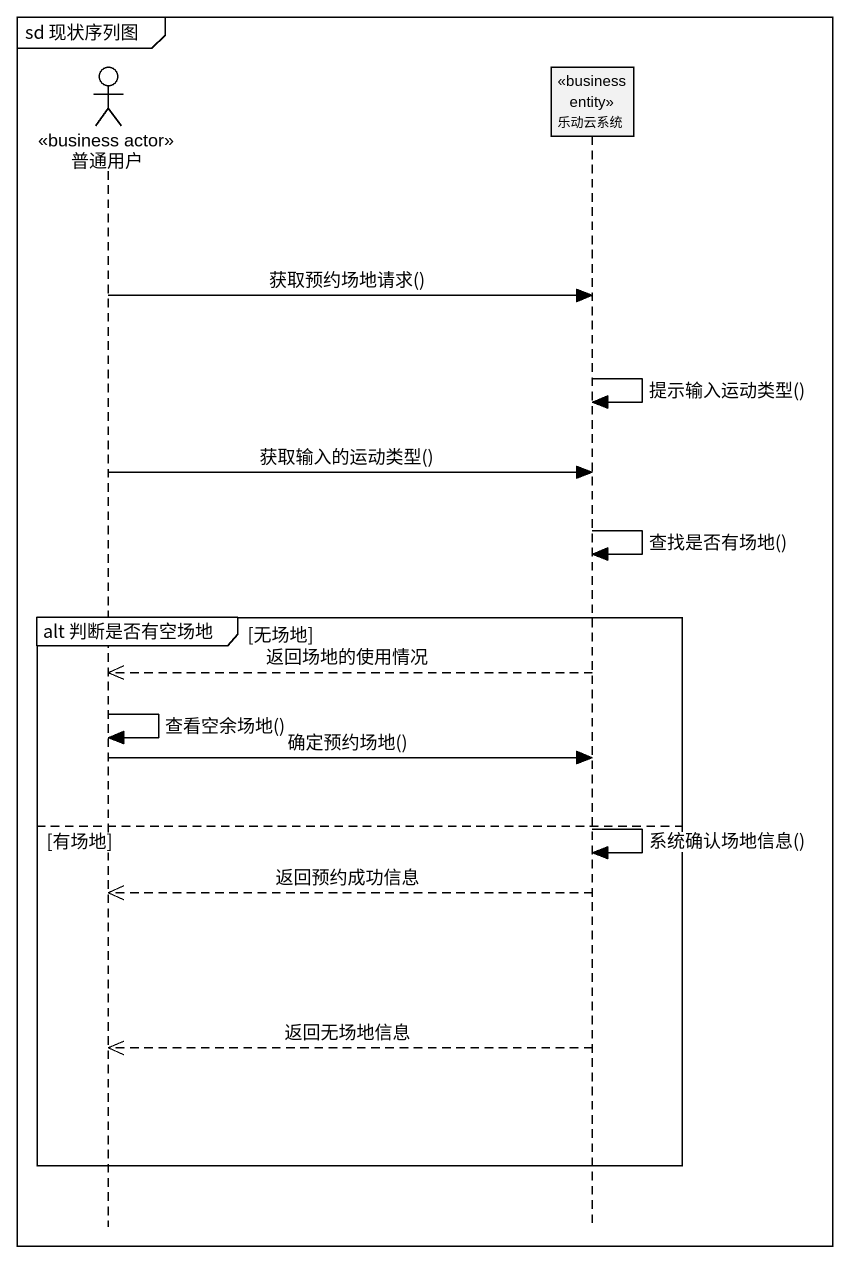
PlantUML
@startuml
mainframe sd 现状序列图
hide footbox
actor 普通用户 <<business actor>>
participant 乐动云系统 <<business entity>>

普通用户 -> 乐动云系统 : 获取预约场地请求()
乐动云系统 -> 乐动云系统 : 提示输入运动类型()
普通用户 -> 乐动云系统 : 获取输入的运动类型()
乐动云系统 -> 乐动云系统 : 查找是否有场地()
group alt 判断是否有空场地 [无场地]
  乐动云系统 -->> 普通用户 : 返回场地的使用情况
  普通用户 -> 普通用户 : 查看空余场地()
  普通用户 -> 乐动云系统 : 确定预约场地()
else 有场地
  乐动云系统 -> 乐动云系统 : 系统确认场地信息()
  乐动云系统 -->> 普通用户 : 返回预约成功信息
  乐动云系统 -->> 普通用户 : 返回无场地信息
end
@enduml
